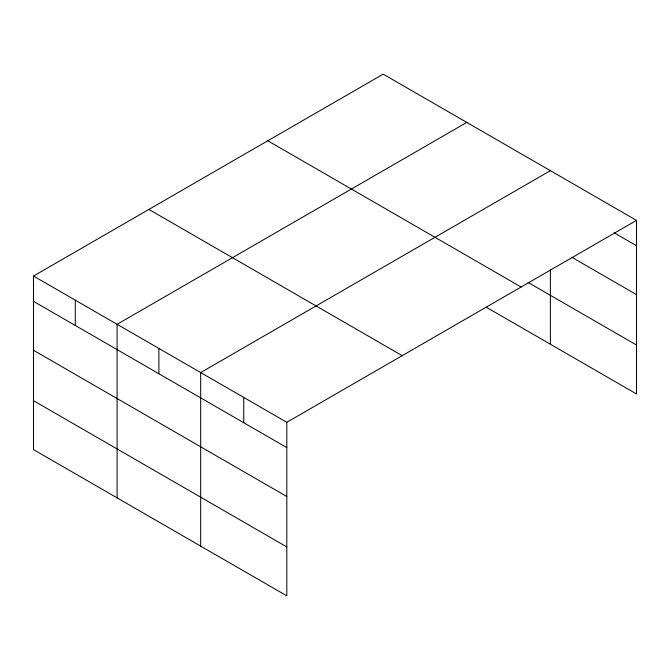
<?xml version="1.0" encoding="UTF-8"?>
<svg xmlns="http://www.w3.org/2000/svg" width="670" height="670" viewBox="0 0 670 670"><rect width="100%" height="100%" fill="white"/><g stroke="black" fill="none" stroke-linecap="round" stroke-linejoin="round"><path stroke-width="1" d="M33.5 276.048L286.802 422.293L286.802 595.848L33.5 449.612L33.5 276.048L383.198 74.152L636.5 220.388L636.5 393.952L486.353 307.262M466.789 122.409L117.091 324.305L117.091 497.869M550.38 170.666L200.682 372.57L200.682 546.125M286.802 422.293L636.5 220.388M614.072 232.75L636.5 245.697M571.912 257.33L636.5 294.624M528.144 282.472L636.5 345.025M267.799 140.775L521.101 287.02M148.899 209.425L402.201 355.661M33.5 301.349L286.802 447.594M33.5 350.276L286.802 496.52M33.5 400.685L286.802 546.921M550.38 269.591L550.38 344.229M243.738 397.427L243.738 422.736M158.882 348.434L158.882 373.743M75.291 300.177L75.291 325.486"/></g></svg>
